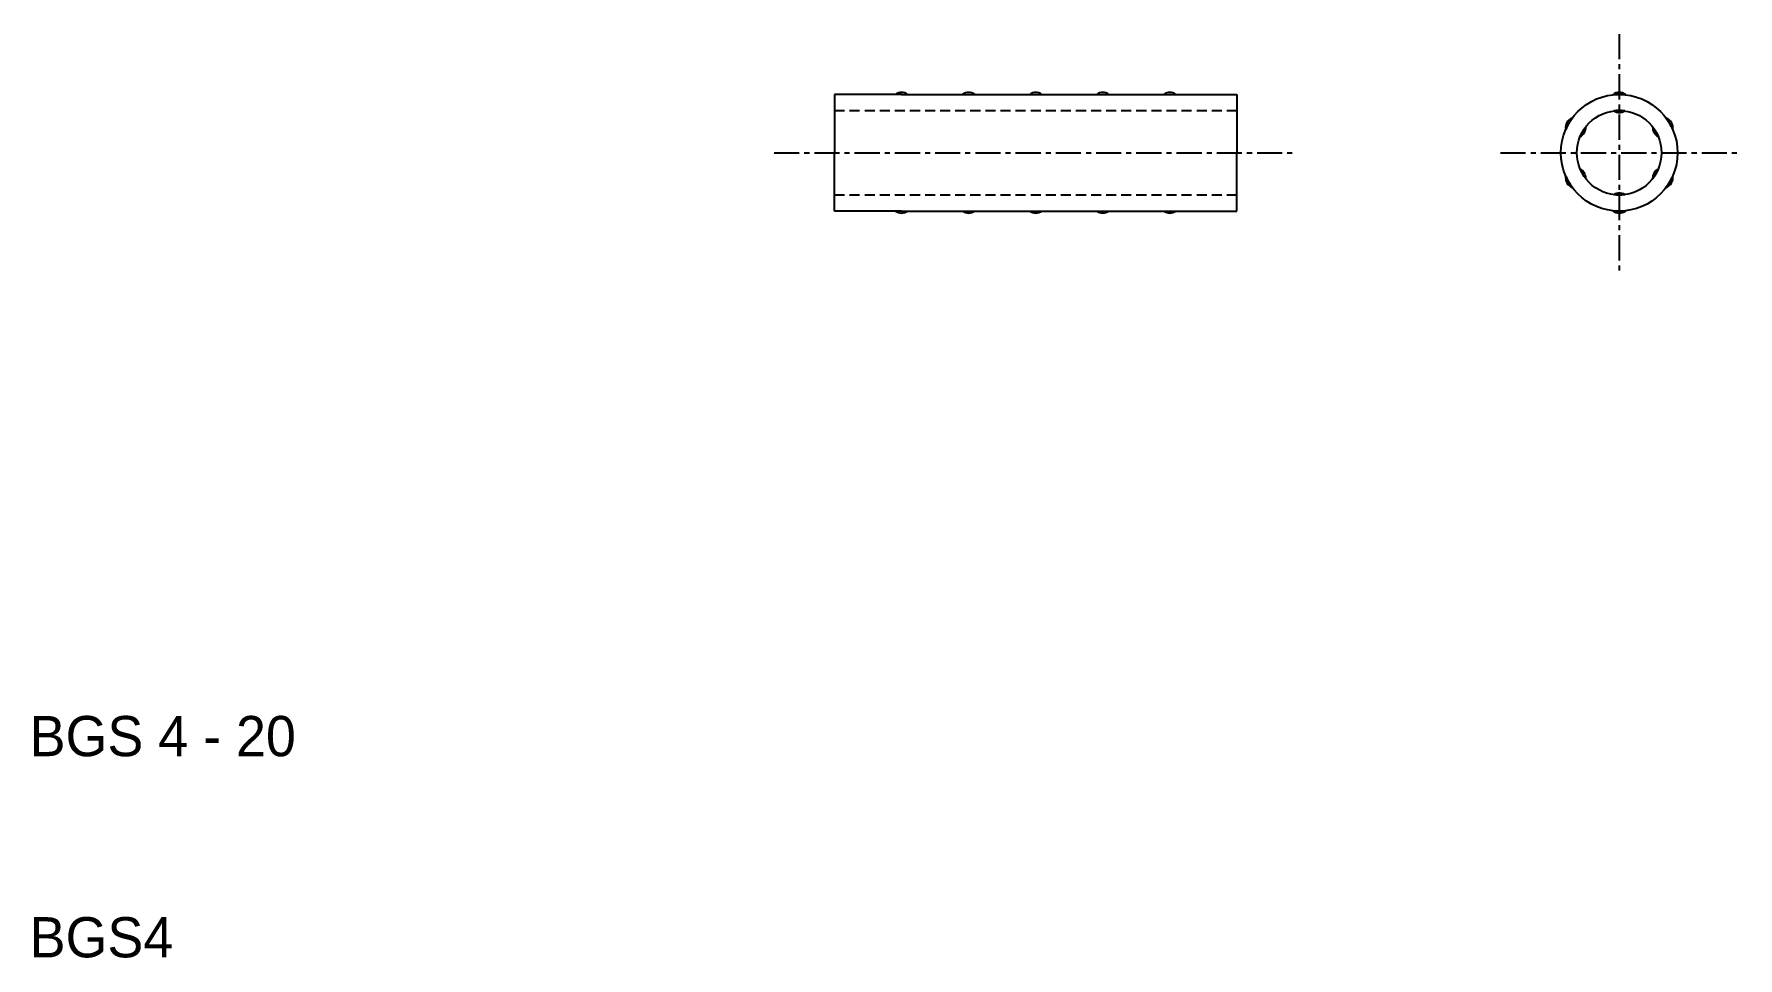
# Model space of a CAD drawing. Extents: x 10.2 to 94.9, y 10 to 55.9.
import ezdxf

# ---------------------------------------------------------------- set-up
doc = ezdxf.new("R2010")
doc.units = 0
doc.linetypes.add('CENTER', pattern=[2, 1.25, -0.25, 0.25, -0.25])
doc.linetypes.add('DASHED', pattern=[0.75, 0.5, -0.25])
doc.layers.get('0').update_dxf_attribs({"linetype": 'CONTINUOUS'})
doc.layers.add('CENTER', color=1, linetype='CENTER')

msp = doc.modelspace()

# ---------------------------------------------------------------- linework, layer by layer
at = {"color": 7, "linetype": 'CONTINUOUS'}
for p, q in [((53.033, 52.9), (50, 52.9)), ((50, 52.9), (50, 50)), ((53.333, 52.9), (53.033, 52.9)), ((53.333, 52.9), (53.633, 52.9)), ((53.633, 52.9), (70, 52.9)), ((70, 52.9), (70, 50)), ((50, 47.1), (50, 50)), ((70, 47.1), (70, 50)), ((53.333, 47.1), (50, 47.1)), ((53.333, 47.1), (70, 47.1))]:
    msp.add_line(p, q, dxfattribs=at)
at = {"color": 3, "linetype": 'DASHED'}
for p, q in [((50, 52.1), (70, 52.1)), ((50, 47.9), (70, 47.9))]:
    msp.add_line(p, q, dxfattribs=at)
at = {"color": 7, "linetype": 'CONTINUOUS'}
for radius in [2.9, 2.1]:
    msp.add_circle((89, 50), radius, dxfattribs=at)
for centre, radius, start, end in [((53.333, 52.5), 0.5, 53.1301, 126.8699), ((56.667, 52.5), 0.5, 53.1301, 126.8699), ((60, 52.5), 0.5, 53.1301, 126.8699), ((63.333, 52.5), 0.5, 53.1301, 126.8699), ((66.667, 52.5), 0.5, 53.1301, 126.8699), ((89, 52.5), 0.5, 49.81811, 130.18189), ((89, 50), 2.9, 83.61296, 96.38704), ((86.835, 51.25), 0.5, 109.81811, 190.18189), ((89, 50), 2.9, 143.61296, 156.38704), ((89, 50), 2.1, 82.49285, 97.50715), ((89, 52.5), 0.5, 236.72011, 303.27989), ((89, 50), 2.9, 23.61296, 36.38704), ((91.165, 51.25), 0.5, 349.81811, 70.18189), ((89, 50), 2.1, 142.49285, 157.50715), ((86.835, 51.25), 0.5, 296.72011, 3.27989), ((91.165, 51.25), 0.5, 176.72011, 243.27989), ((89, 50), 2.1, 22.49285, 37.50715), ((89, 50), 2.1, 202.49285, 217.50715), ((86.835, 48.75), 0.5, 356.72011, 63.27989), ((91.165, 48.75), 0.5, 116.72011, 183.27989), ((89, 50), 2.1, 322.49285, 337.50715), ((86.835, 48.75), 0.5, 169.81811, 250.18189), ((89, 50), 2.9, 203.61296, 216.38704), ((89, 50), 2.9, 323.61296, 336.38704), ((91.165, 48.75), 0.5, 289.81811, 10.18189), ((89, 47.5), 0.5, 56.72011, 123.27989), ((89, 50), 2.1, 262.49285, 277.50715), ((53.333, 47.5), 0.5, 233.1301, 306.8699), ((56.667, 47.5), 0.5, 233.1301, 306.8699), ((60, 47.5), 0.5, 233.1301, 306.8699), ((63.333, 47.5), 0.5, 233.1301, 306.8699), ((66.667, 47.5), 0.5, 233.1301, 306.8699), ((89, 50), 2.9, 263.61296, 276.38704), ((89, 47.5), 0.5, 229.81811, 310.18189)]:
    msp.add_arc(centre, radius, start, end, dxfattribs=at)
at = {"layer": 'CENTER', "color": 1, "linetype": 'CENTER'}
for p, q in [((89, 55.9), (89, 44.1)), ((47, 50), (73, 50)), ((83.1, 50), (94.9, 50))]:
    msp.add_line(p, q, dxfattribs=at)

# ---------------------------------------------------------------- texts
at = {"color": 7, "linetype": 'CONTINUOUS'}
for s, p in [('BGS 4 - 20', (10, 20)), ('BGS4', (10, 10))]:
    msp.add_text(s, height=2, dxfattribs=at).set_placement(p)

doc.saveas('drawing.dxf')
